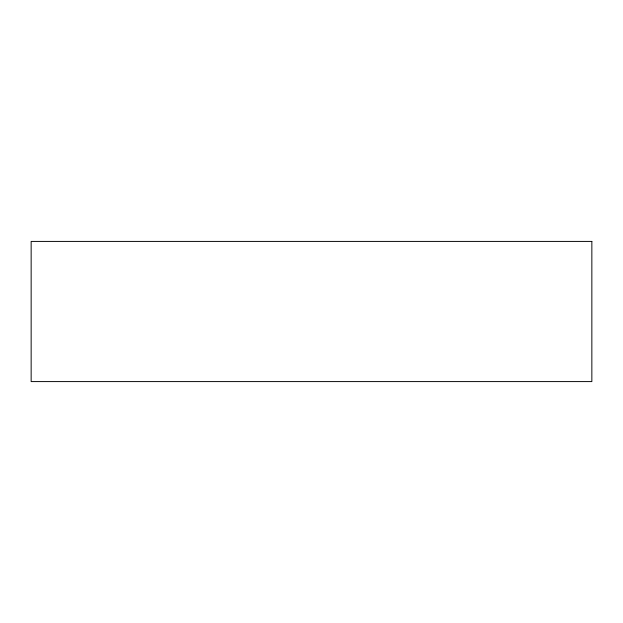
<?xml version="1.0" encoding="UTF-8"?>
<svg xmlns="http://www.w3.org/2000/svg" width="623" height="623" viewBox="0 0 623 623"><rect width="100%" height="100%" fill="white"/><g stroke="black" fill="none" stroke-linecap="round" stroke-linejoin="round"><path stroke-width="0.93" d="M591.85 241.413L31.15 241.413L31.15 381.588L591.85 381.588L591.85 241.413"/></g></svg>
